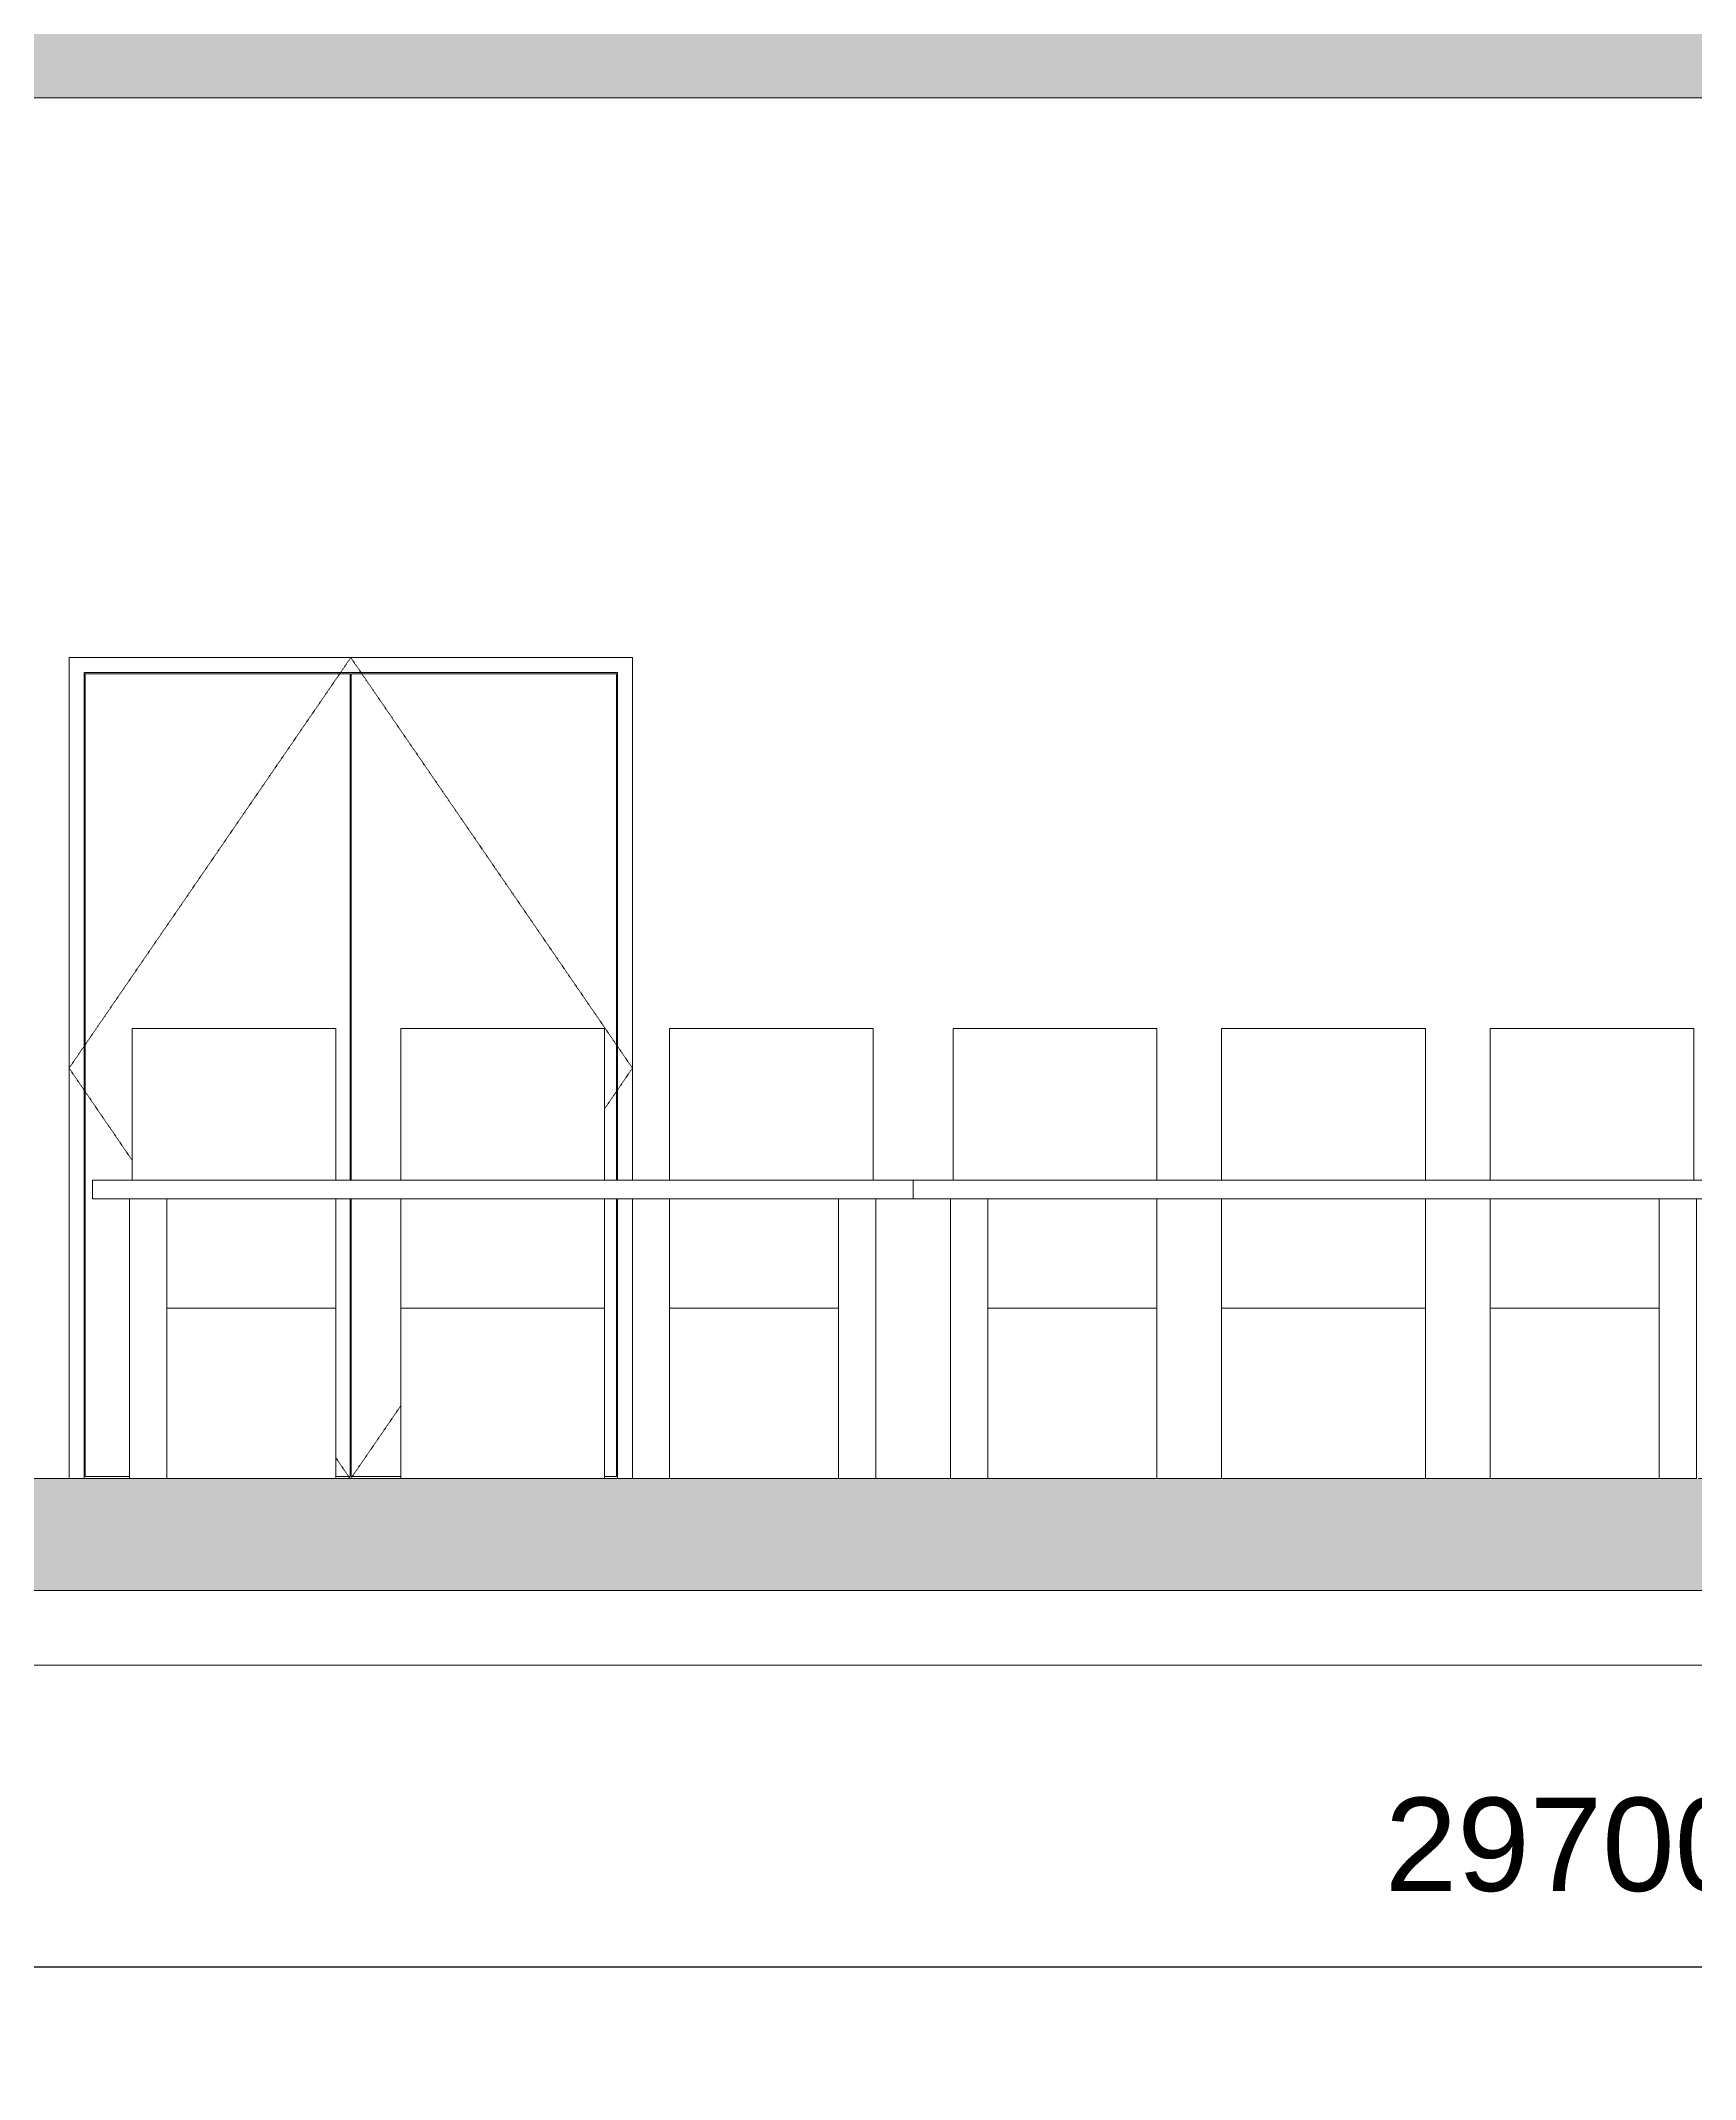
# Model space of a CAD drawing. Header units: millimetres. Extents: x 59 to 37899, y 0 to 14704.
# Drawn here: x 15609 to 20044, y 0 to 5462 of the extents above; entities that cross this region are included whole.
import ezdxf

# ---------------------------------------------------------------- set-up
doc = ezdxf.new("R2010")
doc.units = ezdxf.units.MM
doc.linetypes.add('AEC_Centre', pattern=[24, 12, -4, 4, -4])
doc.linetypes.add('Elevation Swing', pattern=[3, 2, -1])
for name, color, linetype, lineweight in [('A-G22-M-FloorOutline', 6, 'Continuous', 15), ('A-G221-H-FloorSlabs', 8, 'Continuous', 15), ('A-G25-M-WallPatterns', 7, 'Continuous', 15), ('A-G25-M-Walls', 7, 'Continuous', 15), ('A-G252-M-WallsInterior', 7, 'Continuous', 15), ('A-G322-M-DoorFrames', 1, 'Continuous', 15), ('A-G322-M-Doors', 1, 'Continuous', 15), ('A-G4-M-FFE', 5, 'Continuous', 15), ('A-Z051-M-Levels', 6, 'Continuous', 5), ('A-Z23-D-Dimensions', 7, 'Continuous', 5)]:
    doc.layers.add(name, color=color, linetype=linetype, lineweight=lineweight)
doc.styles.add('WF-2.5', font='arial.ttf', dxfattribs={"height": 2.5})
doc.dimstyles.new('WF-Dims', dxfattribs={"dimtxt": 2.5, "dimasz": 2.5, "dimexe": 3, "dimexo": 3, "dimgap": 2, "dimtad": 1, "dimdec": 0, "dimzin": 0, "dimdsep": 46, "dimtxsty": 'WF-2.5', "dimcen": 0, "dimadec": 0, "dimazin": 0, "dimtfac": 1, "dimtdec": 0, "dimtix": 1, "dimtofl": 0, "dimtmove": 0, "dimatfit": 3, "dimfxl": 1, "dimtolj": 1, "dimtzin": 0, "dimarcsym": 0})

# ---------------------------------------------------------------- blocks, each defined once
blk = doc.blocks.new('Concept Dbl Door - 1510 x 2200mm-240964-Section 2')
at = {"layer": 'A-G322-M-DoorFrames'}
for p, q in [((5226.5, 2200), (3716.5, 2200)), ((3716.5, 2200), (3716.5, 0)), ((5226.5, 800), (5226.5, 2200)), ((3756.5, 0), (3756.5, 2160)), ((3756.5, 2160), (5186.5, 2160)), ((5186.5, 2160), (5186.5, 800)), ((5186.5, 750), (5186.5, 0)), ((5226.5, 0), (5226.5, 750))]:
    blk.add_line(p, q, dxfattribs=at)
at = {"layer": 'A-G322-M-Doors', "linetype": 'Elevation Swing'}
for p, q in [((4471.5, 2200), (3716.5, 1100)), ((4471.5, 2200), (5226.5, 1100)), ((3716.5, 1100), (3885.8, 852.8)), ((5226.5, 1100), (5151.9, 991.2)), ((4605.8, 195.6), (4471.5, 0)), ((4431.9, 55.3), (4469.7, 0))]:
    blk.add_line(p, q, dxfattribs=at)
at = {"layer": 'A-G322-M-Doors'}
for p, q in [((4470, 2157), (3759.5, 2157)), ((3759.5, 2157), (3759.5, 5.8)), ((4470, 800), (4470, 2157)), ((5183.5, 2157), (4473, 2157)), ((4473, 2157), (4473, 800)), ((5183.5, 800), (5183.5, 2157)), ((4470, 5.8), (4470, 750)), ((4473, 750), (4473, 5.8)), ((5183.5, 5.8), (5183.5, 750)), ((3759.5, 5.8), (3878.8, 5.8)), ((4431.9, 5.8), (4470, 5.8)), ((4473, 5.8), (4605.8, 5.8)), ((5151.9, 5.8), (5183.5, 5.8))]:
    blk.add_line(p, q, dxfattribs=at)
blk = doc.blocks.new('Concept Table - Grade 1 - Conference Table-246450-Section 2')
at = {"layer": 'A-G4-M-FFE', "lineweight": 5}
for p, q in [((5978.8, 800), (8178.8, 800)), ((5978.8, 800), (5978.8, 750)), ((8178.8, 800), (8178.8, 750)), ((8178.8, 750), (5978.8, 750)), ((6078.8, 750), (6078.8, 0)), ((6178.8, 0), (6178.8, 750)), ((7978.8, 750), (7978.8, 0)), ((8078.8, 0), (8078.8, 750)), ((6178.8, 0), (6078.8, 0)), ((8078.8, 0), (7978.8, 0))]:
    blk.add_line(p, q, dxfattribs=at)
blk = doc.blocks.new('Concept Chair - Grade 1 - Concept Chair - Grade 1-244362-Section 2')
at = {"layer": 'A-G4-M-FFE'}
for p, q in [((3885.8, 800), (3885.8, 1206.5)), ((4431.9, 1206.5), (3885.8, 1206.5)), ((4431.9, 1206.5), (4431.9, 800)), ((4431.9, 750), (4431.9, 457.2)), ((4431.9, 457.2), (3978.8, 457.2)), ((4431.9, 457.2), (4431.9, 0))]:
    blk.add_line(p, q, dxfattribs=at)
blk = doc.blocks.new('Concept Chair - Grade 1 - Concept Chair - Grade 1-V7-Section 2')
at = {"layer": 'A-G4-M-FFE'}
for p, q in [((4605.8, 800), (4605.8, 1206.5)), ((5151.9, 1206.5), (4605.8, 1206.5)), ((5151.9, 1206.5), (5151.9, 800)), ((4605.8, 457.2), (4605.8, 750)), ((5151.9, 750), (5151.9, 457.2)), ((4605.8, 0), (4605.8, 457.2)), ((5151.9, 457.2), (4605.8, 457.2)), ((5151.9, 457.2), (5151.9, 0))]:
    blk.add_line(p, q, dxfattribs=at)
blk = doc.blocks.new('Concept Chair - Grade 1 - Concept Chair - Grade 1-V8-Section 2')
at = {"layer": 'A-G4-M-FFE'}
for p, q in [((5325.8, 800), (5325.8, 1206.5)), ((5871.9, 1206.5), (5325.8, 1206.5)), ((5871.9, 1206.5), (5871.9, 800)), ((5325.8, 457.2), (5325.8, 750)), ((5325.8, 0), (5325.8, 457.2)), ((5778.8, 457.2), (5325.8, 457.2))]:
    blk.add_line(p, q, dxfattribs=at)
blk = doc.blocks.new('Concept Chair - Grade 1 - Concept Chair - Grade 1-246901-Section 2')
at = {"layer": 'A-G4-M-FFE'}
for p, q in [((7525.8, 800), (7525.8, 1206.5)), ((8071.9, 1206.5), (7525.8, 1206.5)), ((8071.9, 1206.5), (8071.9, 800)), ((7525.8, 457.2), (7525.8, 750)), ((7525.8, 0), (7525.8, 457.2)), ((7978.8, 457.2), (7525.8, 457.2))]:
    blk.add_line(p, q, dxfattribs=at)
blk = doc.blocks.new('Concept Chair - Grade 1 - Concept Chair - Grade 1-V9-Section 2')
at = {"layer": 'A-G4-M-FFE'}
for p, q in [((6805.8, 800), (6805.8, 1206.5)), ((7351.9, 1206.5), (6805.8, 1206.5)), ((7351.9, 1206.5), (7351.9, 800)), ((6805.8, 457.2), (6805.8, 750)), ((7351.9, 750), (7351.9, 457.2)), ((6805.8, 0), (6805.8, 457.2)), ((7351.9, 457.2), (6805.8, 457.2)), ((7351.9, 457.2), (7351.9, 0))]:
    blk.add_line(p, q, dxfattribs=at)
blk = doc.blocks.new('Concept Chair - Grade 1 - Concept Chair - Grade 1-V10-Section 2')
at = {"layer": 'A-G4-M-FFE'}
for p, q in [((6085.8, 800), (6085.8, 1206.5)), ((6631.9, 1206.5), (6085.8, 1206.5)), ((6631.9, 1206.5), (6631.9, 800)), ((6631.9, 750), (6631.9, 457.2)), ((6631.9, 457.2), (6178.8, 457.2)), ((6631.9, 457.2), (6631.9, 0))]:
    blk.add_line(p, q, dxfattribs=at)
blk = doc.blocks.new('*D159')
at = {"layer": 'A-Z23-D-Dimensions', "color": 0, "lineweight": -2, "transparency": 16777216}
for p, q in [((4847.1, 809.3), (4847.1, 0)), ((34547.1, 809.3), (34547.1, 0)), ((34297.1, 300), (5097.1, 300))]:
    blk.add_line(p, q, dxfattribs=at)
at = {"layer": 'A-Z23-D-Dimensions', "color": 0, "transparency": 16777216}
for points in [[(5097.1, 341.7), (5097.1, 258.3), (4847.1, 300)], [(34297.1, 341.7), (34297.1, 258.3), (34547.1, 300)]]:
    blk.add_solid(points, dxfattribs=at)
at = {"layer": 'Defpoints', "color": 0, "transparency": 16777216}
for p in [(4847.1, 1109.3), (34547.1, 1109.3), (4847.1, 300)]:
    blk.add_point(p, dxfattribs=at)
at = {"layer": 'A-Z23-D-Dimensions', "color": 0, "transparency": 16777216, "insert": (19697.1, 627.6), "char_height": 250, "attachment_point": 5, "style": 'WF-2.5'}
blk.add_mtext('\\A1;29700', dxfattribs=at)

msp = doc.modelspace()

# ---------------------------------------------------------------- hatches: boundary and pattern name
at = {"layer": 'A-G221-H-FloorSlabs'}
h = msp.add_hatch(color=256, dxfattribs=at)
h.dxf.hatch_style = 1
h.paths.add_polyline_path([(4847.1, 5609.3), (4847.1, 5309.3), (28023.7, 5309.3), (28023.7, 5609.3), (26306.5, 5609.3)])
h.paths.add_polyline_path([(34547.1, 1309.3), (34547.1, 1609.3), (20047.1, 1609.3), (19947.1, 1609.3), (18147.1, 1609.3), (18047.1, 1609.3), (17847.1, 1609.3), (17747.1, 1609.3), (15947.1, 1609.3), (15847.1, 1609.3), (4847.1, 1609.3), (4847.1, 1309.3)])
at = {"layer": 'A-G25-M-WallPatterns'}
h = msp.add_hatch(dxfattribs=at)
h.set_pattern_fill('ANSI31', color=256, scale=25)
h.set_pattern_definition([(45, (11968.25, 1609.31), (-56.1266, 56.1266), [])])
h.paths.add_polyline_path([(4547.1, 7809.3), (4847.1, 7809.3), (4847.1, 8270, 0.001846), (4547.1, 8135)])
h.paths.add_polyline_path([(4547.1, 3809.3), (4847.1, 3809.3), (4847.1, 7359.3), (4547.1, 7359.3)])
h.paths.add_polyline_path([(4847.1, 3359.3), (4547.1, 3359.3), (4547.1, 1109.3), (4847.1, 1109.3)])
h.paths.add_polyline_path([(34847.1, 10509.3), (34547.1, 10509.3), (34547.1, 7809.3), (34847.1, 7809.3)])
h.paths.add_polyline_path([(34547.1, 1109.3), (34847.1, 1109.3), (34847.1, 1609.3), (34622.1, 1609.3), (34547.1, 1609.3)])

# ---------------------------------------------------------------- linework, layer by layer
at = {"layer": 'A-G22-M-FloorOutline', "lineweight": 18}
for p, q in [((4847.1, 5309.3), (28023.7, 5309.3)), ((15847.1, 1609.3), (4847.1, 1609.3)), ((17747.1, 1609.3), (15947.1, 1609.3)), ((18047.1, 1609.3), (17847.1, 1609.3)), ((19947.1, 1609.3), (18147.1, 1609.3)), ((4847.1, 1309.3), (34547.1, 1309.3))]:
    msp.add_line(p, q, dxfattribs=at)
at = {"layer": 'A-G25-M-Walls'}
msp.add_line((4847.1, 1109.3), (34547.1, 1109.3), dxfattribs=at)
at = {"layer": 'A-G252-M-WallsInterior'}
for p, q in [((15684.8, 1609.3), (15684.8, 3809.3)), ((15684.8, 3809.3), (17194.8, 3809.3)), ((17194.8, 3809.3), (17194.8, 2409.3)), ((17194.8, 2359.3), (17194.8, 1609.3))]:
    msp.add_line(p, q, dxfattribs=at)
at = {"layer": 'A-Z051-M-Levels', "linetype": 'AEC_Centre'}
msp.add_line((1908.1, 1609.3), (37898.9, 1609.3), dxfattribs=at)

# ---------------------------------------------------------------- block references
at = {"layer": 'A-G322-M-Doors'}
msp.add_blockref('Concept Dbl Door - 1510 x 2200mm-240964-Section 2', (11968.3, 1609.3), dxfattribs=at)
at = {"layer": 'A-G4-M-FFE'}
for name, p in [('Concept Chair - Grade 1 - Concept Chair - Grade 1-244362-Section 2', (11968.3, 1609.3)), ('Concept Chair - Grade 1 - Concept Chair - Grade 1-V7-Section 2', (11968.3, 1609.3)), ('Concept Chair - Grade 1 - Concept Chair - Grade 1-V8-Section 2', (11968.3, 1609.3)), ('Concept Chair - Grade 1 - Concept Chair - Grade 1-V10-Section 2', (11968.3, 1609.3)), ('Concept Chair - Grade 1 - Concept Chair - Grade 1-V9-Section 2', (11968.3, 1609.3)), ('Concept Chair - Grade 1 - Concept Chair - Grade 1-246901-Section 2', (11968.3, 1609.3)), ('Concept Table - Grade 1 - Conference Table-246450-Section 2', (9768.3, 1609.3)), ('Concept Table - Grade 1 - Conference Table-246450-Section 2', (11968.3, 1609.3))]:
    msp.add_blockref(name, p, dxfattribs=at)

# ---------------------------------------------------------------- dimensions: what is measured, and where the dimension line sits
at = {"layer": 'A-Z23-D-Dimensions'}
dim = msp.add_linear_dim(base=(4847.1, 300), p1=(34547.1, 1109.3), p2=(4847.1, 1109.3), dimstyle='WF-Dims', dxfattribs=at)
dim.commit()
dim.dimension.update_dxf_attribs({"geometry": '*D159', "text_midpoint": (19697.1, 627.6)})

doc.saveas('drawing.dxf')
